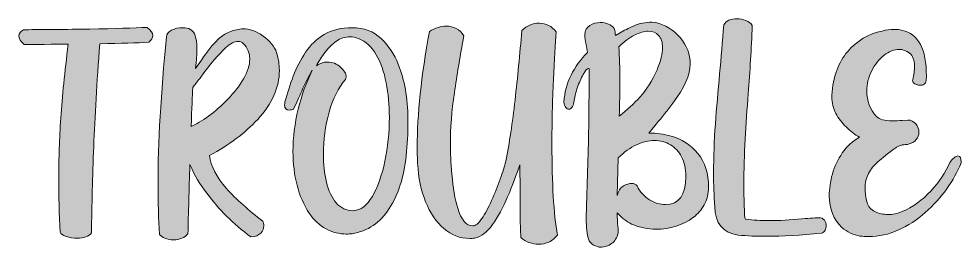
# Model space of a CAD drawing. Header units: inches. Extents: x 210 to 869, y -1009 to -70.
# Drawn here: x 211 to 869, y -1009 to -850 of the extents above; entities that cross this region are included whole.
import ezdxf

# ---------------------------------------------------------------- set-up
doc = ezdxf.new("R2010")
doc.units = ezdxf.units.IN
doc.header["$MEASUREMENT"] = 0
doc.layers.add('Layer 1', color=7, linetype='Continuous')

# ---------------------------------------------------------------- blocks, each defined once
blk = doc.blocks.new('block 3')
at = {"layer": 'Layer 1', "true_color": 0x16c3d9}
h = blk.add_hatch(color=132, dxfattribs=at)
h.dxf.hatch_style = 2
edge = h.paths.add_edge_path()
edge.add_spline(control_points=[(574.06, -1007.17), (569.39, -1007.17), (565.24, -1005.63), (561.61, -1002.55), (561.24, -998.86), (561.06, -987.92), (561.06, -969.72), (561.06, -969.72), (560.87, -951.64), (560.87, -951.64), (558.41, -959.02), (555.59, -966.49), (552.39, -974.05), (549.19, -981.62), (545.67, -988.09), (541.83, -993.47), (537.99, -998.85), (533.85, -1001.97), (529.43, -1002.83), (528.26, -1003.01), (527.09, -1003.11), (525.92, -1003.11), (519.16, -1003.11), (513.13, -1000.82), (507.84, -996.24), (502.55, -991.66), (498.33, -985.43), (495.16, -977.56), (491.99, -969.69), (490.13, -960.71), (489.58, -950.63), (489.4, -947), (489.3, -943.28), (489.3, -939.47), (489.3, -916.78), (492.13, -889.85), (497.79, -858.68), (501.97, -856.15), (505.87, -854.89), (509.5, -854.89), (514.79, -854.89), (518.91, -857.17), (521.86, -861.72), (521.86, -861.72), (521.12, -865.59), (521.12, -865.59), (519.03, -876.91), (517.07, -888.85), (515.22, -901.42), (513.38, -914), (512.46, -926.16), (512.46, -937.9), (512.46, -943.07), (512.79, -949.86), (513.47, -958.28), (514.27, -967.81), (515.62, -975.71), (517.53, -981.99), (520.05, -990.23), (523.58, -994.34), (528.13, -994.34), (529.98, -994.34), (532.05, -992.65), (534.36, -989.27), (536.66, -985.89), (538.94, -981.71), (541.18, -976.73), (543.43, -971.75), (545.43, -966.77), (547.18, -961.79), (548.93, -956.81), (550.24, -952.6), (551.1, -949.15), (553.62, -936.55), (555.77, -922.34), (557.55, -906.54), (559.34, -890.74), (560.91, -874.54), (562.26, -857.94), (565.76, -854.56), (569.82, -852.87), (574.43, -852.87), (579.17, -852.87), (583.13, -854.86), (586.33, -858.86), (585.65, -867.04), (584.98, -878.29), (584.3, -892.62), (583.62, -906.94), (583.29, -921.98), (583.29, -937.72), (583.29, -964.83), (584.55, -985.83), (587.07, -1000.71), (585.41, -1002.92), (583.44, -1004.55), (581.17, -1005.6), (578.89, -1006.64), (576.52, -1007.17), (574.06, -1007.17)], knot_values=[0, 0, 0, 0, 1, 1, 1, 2, 2, 2, 3, 3, 3, 4, 4, 4, 5, 5, 5, 6, 6, 6, 7, 7, 7, 8, 8, 8, 9, 9, 9, 10, 10, 10, 11, 11, 11, 12, 12, 12, 13, 13, 13, 14, 14, 14, 15, 15, 15, 16, 16, 16, 17, 17, 17, 18, 18, 18, 19, 19, 19, 20, 20, 20, 21, 21, 21, 22, 22, 22, 23, 23, 23, 24, 24, 24, 25, 25, 25, 26, 26, 26, 27, 27, 27, 28, 28, 28, 29, 29, 29, 30, 30, 30, 31, 31, 31, 32, 32, 32, 33, 33, 33, 33], degree=3, periodic=1)
h = blk.add_hatch(color=132, dxfattribs=at)
h.dxf.hatch_style = 2
edge = h.paths.add_edge_path()
edge.add_spline(control_points=[(617.78, -1009.19), (615.81, -1009.19), (614, -1008.7), (612.34, -1007.72), (610.68, -1006.73), (609.48, -1005.26), (608.74, -1003.29), (607.76, -1000.34), (607.27, -995.61), (607.27, -989.09), (607.27, -989.09), (607.36, -980.69), (607.36, -980.69), (607.36, -980.69), (608.74, -935.04), (608.74, -935.04), (609.05, -924.22), (609.2, -907.41), (609.2, -884.59), (609.2, -884.59), (608.93, -884.5), (608.93, -884.5), (607.88, -884.5), (606.6, -885.87), (605.1, -888.6), (603.59, -891.34), (602.22, -894.51), (600.99, -898.1), (599.76, -901.7), (598.96, -905.01), (598.6, -908.02), (598.35, -909.68), (597.9, -910.91), (597.26, -911.71), (596.61, -912.51), (595.92, -912.91), (595.18, -912.91), (594.38, -912.91), (593.63, -912.48), (592.92, -911.62), (592.22, -910.76), (591.8, -909.53), (591.68, -907.93), (592.05, -901.23), (593.69, -894.97), (596.61, -889.16), (599.53, -883.35), (603.33, -878.11), (608, -873.43), (607.76, -871.53), (607.45, -869.59), (607.08, -867.62), (606.47, -865.04), (606.16, -862.92), (606.16, -861.26), (606.16, -861.26), (606.16, -860.98), (606.16, -860.98), (606.4, -858.03), (607.62, -855.86), (609.8, -854.48), (611.98, -853.1), (614.4, -852.4), (617.04, -852.4), (619.01, -852.4), (620.88, -852.77), (622.67, -853.51), (624.45, -854.25), (625.83, -855.29), (626.82, -856.65), (627, -856.95), (627.14, -857.4), (627.23, -857.98), (627.33, -858.57), (627.39, -859.18), (627.42, -859.83), (627.45, -860.47), (627.49, -861.04), (627.56, -861.53), (627.56, -861.53), (630.51, -859.87), (630.51, -859.87), (633.52, -858.03), (636.87, -856.29), (640.56, -854.66), (644.25, -853.03), (648.4, -852.22), (653.01, -852.22), (653.01, -852.22), (655.6, -852.31), (655.6, -852.31), (662.42, -853.97), (668.15, -857.52), (672.79, -862.96), (677.44, -868.41), (679.76, -874.57), (679.76, -881.46), (679.76, -888.77), (675.7, -897.87), (667.58, -908.76), (663.89, -913.74), (660.02, -918.59), (655.96, -923.33), (655.96, -923.33), (650.8, -929.51), (650.8, -929.51), (656.09, -929.57), (661.31, -930.28), (666.48, -931.63), (673.73, -933.72), (679.94, -937.78), (685.11, -943.8), (690.09, -950.07), (692.58, -957.88), (692.58, -967.23), (692.52, -971.96), (691.5, -976.08), (689.53, -979.59), (687.57, -983.09), (685.08, -986.01), (682.06, -988.35), (674.5, -993.95), (665.8, -996.74), (655.96, -996.74), (650.18, -996.74), (644.49, -995.51), (638.9, -993.05), (635.09, -991.21), (631.71, -988.6), (628.76, -985.21), (628.88, -988.9), (629.06, -992.04), (629.31, -994.62), (629.49, -996.34), (629.59, -997.67), (629.59, -998.59), (629.59, -998.59), (629.49, -999.42), (629.49, -999.42), (628.69, -1002.68), (627.16, -1005.12), (624.88, -1006.75), (622.61, -1008.38), (620.24, -1009.19), (617.78, -1009.19)], knot_values=[0, 0, 0, 0, 1, 1, 1, 2, 2, 2, 3, 3, 3, 4, 4, 4, 5, 5, 5, 6, 6, 6, 7, 7, 7, 8, 8, 8, 9, 9, 9, 10, 10, 10, 11, 11, 11, 12, 12, 12, 13, 13, 13, 14, 14, 14, 15, 15, 15, 16, 16, 16, 17, 17, 17, 18, 18, 18, 19, 19, 19, 20, 20, 20, 21, 21, 21, 22, 22, 22, 23, 23, 23, 24, 24, 24, 25, 25, 25, 26, 26, 26, 27, 27, 27, 28, 28, 28, 29, 29, 29, 30, 30, 30, 31, 31, 31, 32, 32, 32, 33, 33, 33, 34, 34, 34, 35, 35, 35, 36, 36, 36, 37, 37, 37, 38, 38, 38, 39, 39, 39, 40, 40, 40, 41, 41, 41, 42, 42, 42, 43, 43, 43, 44, 44, 44, 45, 45, 45, 46, 46, 46, 47, 47, 47, 48, 48, 48, 48], degree=3, periodic=1)
edge = h.paths.add_edge_path()
edge.add_spline(control_points=[(662.51, -979.5), (671.98, -979.5), (676.71, -972.95), (676.71, -959.85), (676.71, -954.5), (675.75, -949.95), (673.81, -946.2), (671.87, -942.45), (669.24, -939.61), (665.92, -937.67), (662.6, -935.73), (658.91, -934.76), (654.86, -934.76), (650.86, -934.76), (646.68, -935.77), (642.31, -937.76), (637.95, -939.76), (633.7, -942.82), (629.59, -946.94), (629.59, -946.94), (628.76, -973.04), (628.76, -973.04), (628.88, -972.92), (629, -972.69), (629.12, -972.35), (629.25, -972.01), (629.36, -971.69), (629.45, -971.38), (629.54, -971.07), (629.62, -970.83), (629.68, -970.64), (630.42, -968.67), (631.72, -967.2), (633.6, -966.22), (635.47, -965.23), (637.27, -964.74), (638.99, -964.74), (640.78, -964.74), (642, -965.33), (642.68, -966.49), (644.77, -970.67), (647.68, -973.89), (651.4, -976.13), (655.12, -978.38), (658.82, -979.5), (662.51, -979.5)], knot_values=[0, 0, 0, 0, 1, 1, 1, 2, 2, 2, 3, 3, 3, 4, 4, 4, 5, 5, 5, 6, 6, 6, 7, 7, 7, 8, 8, 8, 9, 9, 9, 10, 10, 10, 11, 11, 11, 12, 12, 12, 13, 13, 13, 14, 14, 14, 15, 15, 15, 15], degree=3, periodic=1)
edge = h.paths.add_edge_path()
edge.add_spline(control_points=[(630.23, -917.7), (635.58, -913.52), (640.45, -909.03), (644.85, -904.24), (649.25, -899.44), (653.17, -893.17), (656.61, -885.42), (659.19, -879.21), (660.48, -874.05), (660.48, -869.93), (660.48, -866.18), (659.56, -863.33), (657.72, -861.4), (655.87, -859.46), (653.47, -858.49), (650.52, -858.49), (647.69, -858.49), (644.49, -859.38), (640.93, -861.17), (637.36, -862.95), (633.7, -865.66), (629.95, -869.28), (630.44, -876.54), (630.69, -884.28), (630.69, -892.52), (630.69, -900.82), (630.54, -909.22), (630.23, -917.7)], knot_values=[0, 0, 0, 0, 1, 1, 1, 2, 2, 2, 3, 3, 3, 4, 4, 4, 5, 5, 5, 6, 6, 6, 7, 7, 7, 8, 8, 8, 9, 9, 9, 9], degree=3, periodic=1)
h = blk.add_hatch(color=132, dxfattribs=at)
h.dxf.hatch_style = 2
edge = h.paths.add_edge_path()
edge.add_spline(control_points=[(732.7, -1001.63), (726.06, -1001.63), (719.54, -1001.35), (713.14, -1000.8), (702.51, -999.2), (697.1, -992.59), (696.91, -980.97), (696.36, -973.16), (696.08, -965.26), (696.08, -957.27), (696.08, -946.08), (696.5, -934.75), (697.33, -923.28), (698.16, -911.82), (699.16, -900.12), (700.32, -888.19), (701.37, -877), (702.32, -865.59), (703.18, -853.97), (703.92, -852.56), (705.13, -851.51), (706.83, -850.84), (708.52, -850.16), (710.34, -849.82), (712.31, -849.82), (714.47, -849.82), (716.52, -850.21), (718.49, -850.97), (720.46, -851.74), (722, -852.9), (723.1, -854.43), (722.43, -870.6), (721.47, -886.47), (720.25, -902.02), (719.45, -912.66), (718.74, -923.27), (718.12, -933.84), (717.51, -944.42), (717.2, -955.12), (717.2, -965.94), (717.2, -972.39), (717.35, -978.91), (717.66, -985.49), (717.72, -986.23), (717.75, -986.84), (717.75, -987.34), (717.75, -987.83), (717.79, -988.24), (717.85, -988.58), (717.91, -988.92), (718.06, -989.3), (718.31, -989.73), (723.84, -990.35), (729.19, -990.66), (734.36, -990.66), (742.1, -990.66), (749.88, -990.26), (757.69, -989.46), (763.78, -988.96), (767.74, -988.69), (769.59, -988.63), (771.25, -988.63), (772.51, -989.21), (773.37, -990.38), (774.23, -991.55), (774.66, -992.81), (774.66, -994.16), (774.66, -995.33), (774.38, -996.41), (773.83, -997.39), (773.28, -998.37), (772.48, -999.08), (771.43, -999.51), (756.98, -1000.92), (744.07, -1001.63), (732.7, -1001.63)], knot_values=[0, 0, 0, 0, 1, 1, 1, 2, 2, 2, 3, 3, 3, 4, 4, 4, 5, 5, 5, 6, 6, 6, 7, 7, 7, 8, 8, 8, 9, 9, 9, 10, 10, 10, 11, 11, 11, 12, 12, 12, 13, 13, 13, 14, 14, 14, 15, 15, 15, 16, 16, 16, 17, 17, 17, 18, 18, 18, 19, 19, 19, 20, 20, 20, 21, 21, 21, 22, 22, 22, 23, 23, 23, 24, 24, 24, 25, 25, 25, 25], degree=3, periodic=1)
h = blk.add_hatch(color=132, dxfattribs=at)
h.dxf.hatch_style = 2
edge = h.paths.add_edge_path()
edge.add_spline(control_points=[(252.1, -1002.92), (249.39, -1002.92), (246.84, -1002.54), (244.44, -1001.77), (242.04, -1001), (240.63, -1000), (240.2, -998.77), (239.52, -986.35), (239.18, -973.47), (239.18, -960.13), (239.18, -947.52), (239.66, -933.78), (240.61, -918.9), (241.57, -904.02), (243.3, -886.87), (245.82, -867.44), (228.18, -867.68), (217.91, -867.81), (215.02, -867.81), (212.56, -865.59), (211.33, -863.56), (211.33, -861.72), (211.33, -860.12), (212.44, -858.68), (214.65, -857.38), (214.65, -857.38), (218.15, -857.38), (218.15, -857.38), (229.34, -857.38), (243.59, -857.23), (260.9, -856.92), (278.21, -856.62), (291.54, -856.25), (300.89, -855.82), (303.47, -857.91), (304.76, -859.78), (304.76, -861.44), (304.76, -862.92), (303.84, -864.49), (301.99, -866.15), (294.06, -866.58), (282.65, -866.95), (267.77, -867.25), (265.75, -894.37), (264.35, -918.3), (263.58, -939.05), (262.81, -959.8), (262.27, -979.87), (261.96, -999.23), (261.16, -1000.52), (259.86, -1001.46), (258.04, -1002.05), (256.23, -1002.63), (254.25, -1002.92), (252.1, -1002.92)], knot_values=[0, 0, 0, 0, 1, 1, 1, 2, 2, 2, 3, 3, 3, 4, 4, 4, 5, 5, 5, 6, 6, 6, 7, 7, 7, 8, 8, 8, 9, 9, 9, 10, 10, 10, 11, 11, 11, 12, 12, 12, 13, 13, 13, 14, 14, 14, 15, 15, 15, 16, 16, 16, 17, 17, 17, 18, 18, 18, 18], degree=3, periodic=1)
h = blk.add_hatch(color=132, dxfattribs=at)
h.dxf.hatch_style = 2
edge = h.paths.add_edge_path()
edge.add_spline(control_points=[(319.24, -1004.03), (317.08, -1004.03), (315.1, -1003.68), (313.29, -1002.97), (311.47, -1002.26), (310.23, -1001.42), (309.55, -1000.43), (308.81, -989.3), (308.45, -977.68), (308.45, -965.57), (308.45, -936.42), (310.41, -902.02), (314.35, -862.36), (314.35, -860.4), (315.55, -858.85), (317.95, -857.71), (320.34, -856.57), (322.93, -856), (325.69, -856), (327.72, -856), (329.5, -856.4), (331.04, -857.2), (334.05, -858.74), (335.56, -863.07), (335.56, -870.2), (335.56, -874.14), (335.25, -878.87), (334.64, -884.41), (334.64, -884.41), (338.79, -878.6), (338.79, -878.6), (342.72, -872.63), (346.58, -867.81), (350.36, -864.12), (354.14, -860.43), (359.17, -858.03), (365.44, -856.92), (366.18, -856.8), (366.95, -856.74), (367.75, -856.74), (372.3, -856.74), (376.97, -858.43), (381.77, -861.81), (386.56, -865.19), (389.7, -869.04), (391.18, -873.34), (392.47, -877.58), (393.11, -881.73), (393.11, -885.79), (393.11, -897.72), (388.07, -909.12), (377.99, -920.01), (369.13, -929.54), (357.94, -937.93), (344.41, -945.19), (345.27, -952.69), (349.19, -960.34), (356.17, -968.15), (363.15, -975.96), (371.62, -983.59), (381.58, -991.02), (382.01, -992.13), (382.23, -993.21), (382.23, -994.25), (382.23, -996.16), (381.52, -997.88), (380.11, -999.42), (378.69, -1000.95), (376.39, -1001.85), (373.19, -1002.09), (360.89, -992.87), (350.65, -982.69), (342.48, -971.56), (337.87, -965.79), (333.93, -959.11), (330.67, -951.55), (330.12, -969.32), (329.66, -985.43), (329.29, -999.88), (326.89, -1002.65), (323.54, -1004.03), (319.24, -1004.03)], knot_values=[0, 0, 0, 0, 1, 1, 1, 2, 2, 2, 3, 3, 3, 4, 4, 4, 5, 5, 5, 6, 6, 6, 7, 7, 7, 8, 8, 8, 9, 9, 9, 10, 10, 10, 11, 11, 11, 12, 12, 12, 13, 13, 13, 14, 14, 14, 15, 15, 15, 16, 16, 16, 17, 17, 17, 18, 18, 18, 19, 19, 19, 20, 20, 20, 21, 21, 21, 22, 22, 22, 23, 23, 23, 24, 24, 24, 25, 25, 25, 26, 26, 26, 27, 27, 27, 27], degree=3, periodic=1)
edge = h.paths.add_edge_path()
edge.add_spline(control_points=[(331.6, -924.9), (335.1, -923.48), (339.14, -921.1), (343.72, -917.75), (348.3, -914.4), (352.78, -910.46), (357.14, -905.94), (361.51, -901.42), (365.15, -896.71), (368.07, -891.79), (370.99, -886.87), (372.45, -882.19), (372.45, -877.77), (372.45, -873.77), (370.91, -870.17), (367.84, -866.98), (366.8, -866.05), (365.66, -865.59), (364.43, -865.59), (361.91, -865.59), (359.05, -867.04), (355.85, -869.93), (350.99, -874.29), (344.97, -881.36), (337.77, -891.14), (335.68, -893.97), (333.99, -896.18), (332.7, -897.78), (332.39, -903.38), (332.02, -912.41), (331.6, -924.9)], knot_values=[0, 0, 0, 0, 1, 1, 1, 2, 2, 2, 3, 3, 3, 4, 4, 4, 5, 5, 5, 6, 6, 6, 7, 7, 7, 8, 8, 8, 9, 9, 9, 10, 10, 10, 10], degree=3, periodic=1)
h = blk.add_hatch(color=132, dxfattribs=at)
h.dxf.hatch_style = 2
edge = h.paths.add_edge_path()
edge.add_spline(control_points=[(439.78, -1000.06), (434.98, -1000.06), (430.28, -998.83), (425.67, -996.37), (421.06, -993.91), (417.15, -990.29), (413.95, -985.49), (406.39, -973.75), (402.61, -959.39), (402.61, -942.42), (402.61, -932.58), (403.82, -922.76), (406.25, -912.95), (408.68, -903.15), (411.93, -894.06), (415.98, -885.7), (413.34, -890), (410.91, -894.86), (408.7, -900.27), (407.04, -904.21), (405.1, -908.42), (402.89, -912.91), (401.96, -913.28), (401.04, -913.46), (400.12, -913.46), (397.91, -913.46), (396.8, -912.26), (396.8, -909.86), (396.8, -909.25), (396.86, -908.57), (396.98, -907.84), (398.64, -901.87), (400.59, -895.88), (402.84, -889.85), (405.08, -883.82), (407.93, -878.26), (411.37, -873.16), (414.81, -868.05), (419.17, -863.92), (424.42, -860.75), (429.68, -857.58), (436.18, -856), (443.93, -856), (443.93, -856), (446.97, -856.09), (446.97, -856.09), (454.72, -856.83), (461.07, -859.97), (466.02, -865.5), (470.97, -871.03), (474.64, -877.18), (477.04, -883.95), (480.91, -894.52), (482.85, -907.41), (482.85, -922.59), (482.85, -929.72), (482.42, -937.38), (481.56, -945.55), (480.08, -960.13), (476.16, -972.36), (469.8, -982.26), (463.44, -992.16), (454.78, -998), (443.84, -999.79), (442.48, -999.97), (441.13, -1000.06), (439.78, -1000.06)], knot_values=[0, 0, 0, 0, 1, 1, 1, 2, 2, 2, 3, 3, 3, 4, 4, 4, 5, 5, 5, 6, 6, 6, 7, 7, 7, 8, 8, 8, 9, 9, 9, 10, 10, 10, 11, 11, 11, 12, 12, 12, 13, 13, 13, 14, 14, 14, 15, 15, 15, 16, 16, 16, 17, 17, 17, 18, 18, 18, 19, 19, 19, 20, 20, 20, 21, 21, 21, 22, 22, 22, 22], degree=3, periodic=1)
edge = h.paths.add_edge_path()
edge.add_spline(control_points=[(444.94, -983.74), (449.92, -983.43), (454.27, -980.1), (457.99, -973.73), (461.71, -967.37), (464.62, -959.2), (466.71, -949.25), (468.8, -939.28), (469.85, -929.02), (469.85, -918.44), (469.85, -910.08), (469.11, -902.08), (467.63, -894.46), (466.16, -886.84), (463.84, -880.3), (460.67, -874.86), (457.5, -869.42), (453.4, -865.66), (448.36, -863.56), (446.27, -862.77), (444.27, -862.36), (442.36, -862.36), (438.98, -862.36), (435.83, -863.38), (432.91, -865.41), (429.99, -867.44), (427.36, -869.99), (425.02, -873.06), (422.68, -876.14), (420.65, -879.33), (418.93, -882.66), (421.52, -880.87), (424.07, -879.98), (426.59, -879.98), (430.1, -879.98), (433.15, -881.16), (435.77, -883.53), (438.38, -885.9), (439.69, -888.16), (439.69, -890.31), (439.69, -890.99), (439.53, -891.6), (439.23, -892.15), (434.3, -897.75), (430.51, -905.38), (427.84, -915.03), (425.16, -924.68), (423.82, -934.43), (423.82, -944.26), (423.82, -951.27), (424.55, -957.78), (425.99, -963.77), (427.43, -969.77), (429.69, -974.59), (432.77, -978.25), (435.84, -981.91), (439.81, -983.74), (444.67, -983.74), (444.67, -983.74), (444.94, -983.74), (444.94, -983.74)], knot_values=[0, 0, 0, 0, 1, 1, 1, 2, 2, 2, 3, 3, 3, 4, 4, 4, 5, 5, 5, 6, 6, 6, 7, 7, 7, 8, 8, 8, 9, 9, 9, 10, 10, 10, 11, 11, 11, 12, 12, 12, 13, 13, 13, 14, 14, 14, 15, 15, 15, 16, 16, 16, 17, 17, 17, 18, 18, 18, 19, 19, 19, 20, 20, 20, 20], degree=3, periodic=1)
h = blk.add_hatch(color=132, dxfattribs=at)
h.dxf.hatch_style = 2
edge = h.paths.add_edge_path()
edge.add_spline(control_points=[(804.17, -1001.81), (802.2, -1001.81), (800.21, -1001.69), (798.18, -1001.45), (793.51, -1000.77), (789.32, -998.74), (785.63, -995.36), (779.73, -990.01), (776.78, -982.63), (776.78, -973.22), (776.78, -968.43), (777.52, -963.4), (778.99, -958.14), (780.47, -952.89), (782.78, -947.98), (785.91, -943.43), (789.05, -938.89), (793.04, -935.23), (797.9, -932.46), (794.58, -930.49), (791.46, -928.11), (788.54, -925.31), (785.62, -922.51), (783.24, -919.35), (781.39, -915.81), (779.55, -912.28), (778.62, -908.45), (778.62, -904.33), (778.62, -904.33), (778.62, -903.13), (778.62, -903.13), (779.42, -890.28), (783.1, -880.1), (789.65, -872.6), (796.19, -865.1), (804.2, -860.34), (813.67, -858.31), (816.38, -857.57), (819.27, -857.2), (822.34, -857.2), (824.13, -857.2), (825.94, -857.42), (827.78, -857.85), (838.97, -860.37), (844.57, -870.97), (844.57, -889.66), (844.57, -889.66), (844.48, -892.89), (844.48, -892.89), (844.29, -894.06), (843.77, -894.91), (842.91, -895.43), (842.05, -895.95), (841.09, -896.21), (840.05, -896.21), (838.82, -896.21), (837.67, -895.91), (836.59, -895.29), (835.52, -894.68), (834.98, -893.88), (834.98, -892.89), (834.98, -892.89), (835.07, -892.34), (835.07, -892.34), (835.87, -888.65), (836.27, -885.48), (836.27, -882.84), (836.27, -878.66), (835.13, -875.66), (832.86, -873.85), (830.58, -872.03), (828.15, -871.13), (825.57, -871.13), (822, -871.13), (818.48, -872.51), (815.01, -875.28), (811.54, -878.04), (808.66, -881.66), (806.39, -886.11), (804.11, -890.57), (802.97, -895.29), (802.97, -900.27), (802.97, -906.97), (805.25, -912.91), (809.8, -918.07), (811.83, -920.04), (815.45, -921.02), (820.68, -921.02), (823.02, -921.02), (825.35, -920.93), (827.69, -920.75), (827.69, -920.75), (831.66, -920.47), (831.66, -920.47), (833.75, -920.47), (835.56, -921.38), (837.1, -923.19), (838.64, -925), (839.4, -927.02), (839.4, -929.23), (839.4, -930.95), (838.77, -932.58), (837.51, -934.12), (836.25, -935.66), (834.18, -936.79), (831.29, -937.53), (831.29, -937.53), (830.83, -937.53), (830.83, -937.53), (828, -937.53), (825.35, -938.35), (822.9, -939.98), (820.43, -941.61), (818.04, -943.47), (815.7, -945.55), (814.04, -946.97), (812.35, -948.32), (810.63, -949.61), (807.98, -951.95), (805.85, -954.64), (804.22, -957.68), (802.59, -960.73), (801.78, -964.31), (801.78, -968.43), (801.78, -971.32), (802.24, -974.49), (803.16, -977.93), (804.02, -980.76), (805.82, -982.88), (808.55, -984.29), (811.29, -985.71), (814.35, -986.41), (817.73, -986.41), (821.05, -986.41), (824.37, -985.74), (827.69, -984.38), (835.13, -981.13), (841.8, -976.33), (847.71, -970), (853.61, -963.66), (858, -957.02), (860.89, -950.07), (861.82, -948.72), (862.8, -947.63), (863.84, -946.8), (864.89, -945.97), (865.81, -945.55), (866.61, -945.55), (868.09, -945.55), (868.83, -946.94), (868.83, -949.71), (868.83, -949.71), (868.83, -950.44), (868.83, -950.44), (866.36, -956.47), (863, -962.5), (858.73, -968.52), (854.45, -974.55), (849.46, -980.06), (843.74, -985.08), (838.02, -990.09), (831.8, -994.13), (825.06, -997.2), (818.33, -1000.28), (811.37, -1001.81), (804.17, -1001.81)], knot_values=[0, 0, 0, 0, 1, 1, 1, 2, 2, 2, 3, 3, 3, 4, 4, 4, 5, 5, 5, 6, 6, 6, 7, 7, 7, 8, 8, 8, 9, 9, 9, 10, 10, 10, 11, 11, 11, 12, 12, 12, 13, 13, 13, 14, 14, 14, 15, 15, 15, 16, 16, 16, 17, 17, 17, 18, 18, 18, 19, 19, 19, 20, 20, 20, 21, 21, 21, 22, 22, 22, 23, 23, 23, 24, 24, 24, 25, 25, 25, 26, 26, 26, 27, 27, 27, 28, 28, 28, 29, 29, 29, 30, 30, 30, 31, 31, 31, 32, 32, 32, 33, 33, 33, 34, 34, 34, 35, 35, 35, 36, 36, 36, 37, 37, 37, 38, 38, 38, 39, 39, 39, 40, 40, 40, 41, 41, 41, 42, 42, 42, 43, 43, 43, 44, 44, 44, 45, 45, 45, 46, 46, 46, 47, 47, 47, 48, 48, 48, 49, 49, 49, 50, 50, 50, 51, 51, 51, 52, 52, 52, 53, 53, 53, 54, 54, 54, 55, 55, 55, 55], degree=3, periodic=1)
at = {"layer": 'Layer 1', "lineweight": 0}
for points, knots in [([(574.06, -1007.17), (569.39, -1007.17), (565.24, -1005.63), (561.61, -1002.55), (561.24, -998.86), (561.06, -987.92), (561.06, -969.72), (561.06, -969.72), (560.87, -951.64), (560.87, -951.64), (558.41, -959.02), (555.59, -966.49), (552.39, -974.05), (549.19, -981.62), (545.67, -988.09), (541.83, -993.47), (537.99, -998.85), (533.85, -1001.97), (529.43, -1002.83), (528.26, -1003.01), (527.09, -1003.11), (525.92, -1003.11), (519.16, -1003.11), (513.13, -1000.82), (507.84, -996.24), (502.55, -991.66), (498.33, -985.43), (495.16, -977.56), (491.99, -969.69), (490.13, -960.71), (489.58, -950.63), (489.4, -947), (489.3, -943.28), (489.3, -939.47), (489.3, -916.78), (492.13, -889.85), (497.79, -858.68), (501.97, -856.15), (505.87, -854.89), (509.5, -854.89), (514.79, -854.89), (518.91, -857.17), (521.86, -861.72), (521.86, -861.72), (521.12, -865.59), (521.12, -865.59), (519.03, -876.91), (517.07, -888.85), (515.22, -901.42), (513.38, -914), (512.46, -926.16), (512.46, -937.9), (512.46, -943.07), (512.79, -949.86), (513.47, -958.28), (514.27, -967.81), (515.62, -975.71), (517.53, -981.99), (520.05, -990.23), (523.58, -994.34), (528.13, -994.34), (529.98, -994.34), (532.05, -992.65), (534.36, -989.27), (536.66, -985.89), (538.94, -981.71), (541.18, -976.73), (543.43, -971.75), (545.43, -966.77), (547.18, -961.79), (548.93, -956.81), (550.24, -952.6), (551.1, -949.15), (553.62, -936.55), (555.77, -922.34), (557.55, -906.54), (559.34, -890.74), (560.91, -874.54), (562.26, -857.94), (565.76, -854.56), (569.82, -852.87), (574.43, -852.87), (579.17, -852.87), (583.13, -854.86), (586.33, -858.86), (585.65, -867.04), (584.98, -878.29), (584.3, -892.62), (583.62, -906.94), (583.29, -921.98), (583.29, -937.72), (583.29, -964.83), (584.55, -985.83), (587.07, -1000.71), (585.41, -1002.92), (583.44, -1004.55), (581.17, -1005.6), (578.89, -1006.64), (576.52, -1007.17), (574.06, -1007.17)], [0, 0, 0, 0, 1, 1, 1, 2, 2, 2, 3, 3, 3, 4, 4, 4, 5, 5, 5, 6, 6, 6, 7, 7, 7, 8, 8, 8, 9, 9, 9, 10, 10, 10, 11, 11, 11, 12, 12, 12, 13, 13, 13, 14, 14, 14, 15, 15, 15, 16, 16, 16, 17, 17, 17, 18, 18, 18, 19, 19, 19, 20, 20, 20, 21, 21, 21, 22, 22, 22, 23, 23, 23, 24, 24, 24, 25, 25, 25, 26, 26, 26, 27, 27, 27, 28, 28, 28, 29, 29, 29, 30, 30, 30, 31, 31, 31, 32, 32, 32, 33, 33, 33, 33]), ([(617.78, -1009.19), (615.81, -1009.19), (614, -1008.7), (612.34, -1007.72), (610.68, -1006.73), (609.48, -1005.26), (608.74, -1003.29), (607.76, -1000.34), (607.27, -995.61), (607.27, -989.09), (607.27, -989.09), (607.36, -980.69), (607.36, -980.69), (607.36, -980.69), (608.74, -935.04), (608.74, -935.04), (609.05, -924.22), (609.2, -907.41), (609.2, -884.59), (609.2, -884.59), (608.93, -884.5), (608.93, -884.5), (607.88, -884.5), (606.6, -885.87), (605.1, -888.6), (603.59, -891.34), (602.22, -894.51), (600.99, -898.1), (599.76, -901.7), (598.96, -905.01), (598.6, -908.02), (598.35, -909.68), (597.9, -910.91), (597.26, -911.71), (596.61, -912.51), (595.92, -912.91), (595.18, -912.91), (594.38, -912.91), (593.63, -912.48), (592.92, -911.62), (592.22, -910.76), (591.8, -909.53), (591.68, -907.93), (592.05, -901.23), (593.69, -894.97), (596.61, -889.16), (599.53, -883.35), (603.33, -878.11), (608, -873.43), (607.76, -871.53), (607.45, -869.59), (607.08, -867.62), (606.47, -865.04), (606.16, -862.92), (606.16, -861.26), (606.16, -861.26), (606.16, -860.98), (606.16, -860.98), (606.4, -858.03), (607.62, -855.86), (609.8, -854.48), (611.98, -853.1), (614.4, -852.4), (617.04, -852.4), (619.01, -852.4), (620.88, -852.77), (622.67, -853.51), (624.45, -854.25), (625.83, -855.29), (626.82, -856.65), (627, -856.95), (627.14, -857.4), (627.23, -857.98), (627.33, -858.57), (627.39, -859.18), (627.42, -859.83), (627.45, -860.47), (627.49, -861.04), (627.56, -861.53), (627.56, -861.53), (630.51, -859.87), (630.51, -859.87), (633.52, -858.03), (636.87, -856.29), (640.56, -854.66), (644.25, -853.03), (648.4, -852.22), (653.01, -852.22), (653.01, -852.22), (655.6, -852.31), (655.6, -852.31), (662.42, -853.97), (668.15, -857.52), (672.79, -862.96), (677.44, -868.41), (679.76, -874.57), (679.76, -881.46), (679.76, -888.77), (675.7, -897.87), (667.58, -908.76), (663.89, -913.74), (660.02, -918.59), (655.96, -923.33), (655.96, -923.33), (650.8, -929.51), (650.8, -929.51), (656.09, -929.57), (661.31, -930.28), (666.48, -931.63), (673.73, -933.72), (679.94, -937.78), (685.11, -943.8), (690.09, -950.07), (692.58, -957.88), (692.58, -967.23), (692.52, -971.96), (691.5, -976.08), (689.53, -979.59), (687.57, -983.09), (685.08, -986.01), (682.06, -988.35), (674.5, -993.95), (665.8, -996.74), (655.96, -996.74), (650.18, -996.74), (644.49, -995.51), (638.9, -993.05), (635.09, -991.21), (631.71, -988.6), (628.76, -985.21), (628.88, -988.9), (629.06, -992.04), (629.31, -994.62), (629.49, -996.34), (629.59, -997.67), (629.59, -998.59), (629.59, -998.59), (629.49, -999.42), (629.49, -999.42), (628.69, -1002.68), (627.16, -1005.12), (624.88, -1006.75), (622.61, -1008.38), (620.24, -1009.19), (617.78, -1009.19)], [0, 0, 0, 0, 1, 1, 1, 2, 2, 2, 3, 3, 3, 4, 4, 4, 5, 5, 5, 6, 6, 6, 7, 7, 7, 8, 8, 8, 9, 9, 9, 10, 10, 10, 11, 11, 11, 12, 12, 12, 13, 13, 13, 14, 14, 14, 15, 15, 15, 16, 16, 16, 17, 17, 17, 18, 18, 18, 19, 19, 19, 20, 20, 20, 21, 21, 21, 22, 22, 22, 23, 23, 23, 24, 24, 24, 25, 25, 25, 26, 26, 26, 27, 27, 27, 28, 28, 28, 29, 29, 29, 30, 30, 30, 31, 31, 31, 32, 32, 32, 33, 33, 33, 34, 34, 34, 35, 35, 35, 36, 36, 36, 37, 37, 37, 38, 38, 38, 39, 39, 39, 40, 40, 40, 41, 41, 41, 42, 42, 42, 43, 43, 43, 44, 44, 44, 45, 45, 45, 46, 46, 46, 47, 47, 47, 48, 48, 48, 48]), ([(732.7, -1001.63), (726.06, -1001.63), (719.54, -1001.35), (713.14, -1000.8), (702.51, -999.2), (697.1, -992.59), (696.91, -980.97), (696.36, -973.16), (696.08, -965.26), (696.08, -957.27), (696.08, -946.08), (696.5, -934.75), (697.33, -923.28), (698.16, -911.82), (699.16, -900.12), (700.32, -888.19), (701.37, -877), (702.32, -865.59), (703.18, -853.97), (703.92, -852.56), (705.13, -851.51), (706.83, -850.84), (708.52, -850.16), (710.34, -849.82), (712.31, -849.82), (714.47, -849.82), (716.52, -850.21), (718.49, -850.97), (720.46, -851.74), (722, -852.9), (723.1, -854.43), (722.43, -870.6), (721.47, -886.47), (720.25, -902.02), (719.45, -912.66), (718.74, -923.27), (718.12, -933.84), (717.51, -944.42), (717.2, -955.12), (717.2, -965.94), (717.2, -972.39), (717.35, -978.91), (717.66, -985.49), (717.72, -986.23), (717.75, -986.84), (717.75, -987.34), (717.75, -987.83), (717.79, -988.24), (717.85, -988.58), (717.91, -988.92), (718.06, -989.3), (718.31, -989.73), (723.84, -990.35), (729.19, -990.66), (734.36, -990.66), (742.1, -990.66), (749.88, -990.26), (757.69, -989.46), (763.78, -988.96), (767.74, -988.69), (769.59, -988.63), (771.25, -988.63), (772.51, -989.21), (773.37, -990.38), (774.23, -991.55), (774.66, -992.81), (774.66, -994.16), (774.66, -995.33), (774.38, -996.41), (773.83, -997.39), (773.28, -998.37), (772.48, -999.08), (771.43, -999.51), (756.98, -1000.92), (744.07, -1001.63), (732.7, -1001.63)], [0, 0, 0, 0, 1, 1, 1, 2, 2, 2, 3, 3, 3, 4, 4, 4, 5, 5, 5, 6, 6, 6, 7, 7, 7, 8, 8, 8, 9, 9, 9, 10, 10, 10, 11, 11, 11, 12, 12, 12, 13, 13, 13, 14, 14, 14, 15, 15, 15, 16, 16, 16, 17, 17, 17, 18, 18, 18, 19, 19, 19, 20, 20, 20, 21, 21, 21, 22, 22, 22, 23, 23, 23, 24, 24, 24, 25, 25, 25, 25]), ([(252.1, -1002.92), (249.39, -1002.92), (246.84, -1002.54), (244.44, -1001.77), (242.04, -1001), (240.63, -1000), (240.2, -998.77), (239.52, -986.35), (239.18, -973.47), (239.18, -960.13), (239.18, -947.52), (239.66, -933.78), (240.61, -918.9), (241.57, -904.02), (243.3, -886.87), (245.82, -867.44), (228.18, -867.68), (217.91, -867.81), (215.02, -867.81), (212.56, -865.59), (211.33, -863.56), (211.33, -861.72), (211.33, -860.12), (212.44, -858.68), (214.65, -857.38), (214.65, -857.38), (218.15, -857.38), (218.15, -857.38), (229.34, -857.38), (243.59, -857.23), (260.9, -856.92), (278.21, -856.62), (291.54, -856.25), (300.89, -855.82), (303.47, -857.91), (304.76, -859.78), (304.76, -861.44), (304.76, -862.92), (303.84, -864.49), (301.99, -866.15), (294.06, -866.58), (282.65, -866.95), (267.77, -867.25), (265.75, -894.37), (264.35, -918.3), (263.58, -939.05), (262.81, -959.8), (262.27, -979.87), (261.96, -999.23), (261.16, -1000.52), (259.86, -1001.46), (258.04, -1002.05), (256.23, -1002.63), (254.25, -1002.92), (252.1, -1002.92)], [0, 0, 0, 0, 1, 1, 1, 2, 2, 2, 3, 3, 3, 4, 4, 4, 5, 5, 5, 6, 6, 6, 7, 7, 7, 8, 8, 8, 9, 9, 9, 10, 10, 10, 11, 11, 11, 12, 12, 12, 13, 13, 13, 14, 14, 14, 15, 15, 15, 16, 16, 16, 17, 17, 17, 18, 18, 18, 18]), ([(319.24, -1004.03), (317.08, -1004.03), (315.1, -1003.68), (313.29, -1002.97), (311.47, -1002.26), (310.23, -1001.42), (309.55, -1000.43), (308.81, -989.3), (308.45, -977.68), (308.45, -965.57), (308.45, -936.42), (310.41, -902.02), (314.35, -862.36), (314.35, -860.4), (315.55, -858.85), (317.95, -857.71), (320.34, -856.57), (322.93, -856), (325.69, -856), (327.72, -856), (329.5, -856.4), (331.04, -857.2), (334.05, -858.74), (335.56, -863.07), (335.56, -870.2), (335.56, -874.14), (335.25, -878.87), (334.64, -884.41), (334.64, -884.41), (338.79, -878.6), (338.79, -878.6), (342.72, -872.63), (346.58, -867.81), (350.36, -864.12), (354.14, -860.43), (359.17, -858.03), (365.44, -856.92), (366.18, -856.8), (366.95, -856.74), (367.75, -856.74), (372.3, -856.74), (376.97, -858.43), (381.77, -861.81), (386.56, -865.19), (389.7, -869.04), (391.18, -873.34), (392.47, -877.58), (393.11, -881.73), (393.11, -885.79), (393.11, -897.72), (388.07, -909.12), (377.99, -920.01), (369.13, -929.54), (357.94, -937.93), (344.41, -945.19), (345.27, -952.69), (349.19, -960.34), (356.17, -968.15), (363.15, -975.96), (371.62, -983.59), (381.58, -991.02), (382.01, -992.13), (382.23, -993.21), (382.23, -994.25), (382.23, -996.16), (381.52, -997.88), (380.11, -999.42), (378.69, -1000.95), (376.39, -1001.85), (373.19, -1002.09), (360.89, -992.87), (350.65, -982.69), (342.48, -971.56), (337.87, -965.79), (333.93, -959.11), (330.67, -951.55), (330.12, -969.32), (329.66, -985.43), (329.29, -999.88), (326.89, -1002.65), (323.54, -1004.03), (319.24, -1004.03)], [0, 0, 0, 0, 1, 1, 1, 2, 2, 2, 3, 3, 3, 4, 4, 4, 5, 5, 5, 6, 6, 6, 7, 7, 7, 8, 8, 8, 9, 9, 9, 10, 10, 10, 11, 11, 11, 12, 12, 12, 13, 13, 13, 14, 14, 14, 15, 15, 15, 16, 16, 16, 17, 17, 17, 18, 18, 18, 19, 19, 19, 20, 20, 20, 21, 21, 21, 22, 22, 22, 23, 23, 23, 24, 24, 24, 25, 25, 25, 26, 26, 26, 27, 27, 27, 27]), ([(439.78, -1000.06), (434.98, -1000.06), (430.28, -998.83), (425.67, -996.37), (421.06, -993.91), (417.15, -990.29), (413.95, -985.49), (406.39, -973.75), (402.61, -959.39), (402.61, -942.42), (402.61, -932.58), (403.82, -922.76), (406.25, -912.95), (408.68, -903.15), (411.93, -894.06), (415.98, -885.7), (413.34, -890), (410.91, -894.86), (408.7, -900.27), (407.04, -904.21), (405.1, -908.42), (402.89, -912.91), (401.96, -913.28), (401.04, -913.46), (400.12, -913.46), (397.91, -913.46), (396.8, -912.26), (396.8, -909.86), (396.8, -909.25), (396.86, -908.57), (396.98, -907.84), (398.64, -901.87), (400.59, -895.88), (402.84, -889.85), (405.08, -883.82), (407.93, -878.26), (411.37, -873.16), (414.81, -868.05), (419.17, -863.92), (424.42, -860.75), (429.68, -857.58), (436.18, -856), (443.93, -856), (443.93, -856), (446.97, -856.09), (446.97, -856.09), (454.72, -856.83), (461.07, -859.97), (466.02, -865.5), (470.97, -871.03), (474.64, -877.18), (477.04, -883.95), (480.91, -894.52), (482.85, -907.41), (482.85, -922.59), (482.85, -929.72), (482.42, -937.38), (481.56, -945.55), (480.08, -960.13), (476.16, -972.36), (469.8, -982.26), (463.44, -992.16), (454.78, -998), (443.84, -999.79), (442.48, -999.97), (441.13, -1000.06), (439.78, -1000.06)], [0, 0, 0, 0, 1, 1, 1, 2, 2, 2, 3, 3, 3, 4, 4, 4, 5, 5, 5, 6, 6, 6, 7, 7, 7, 8, 8, 8, 9, 9, 9, 10, 10, 10, 11, 11, 11, 12, 12, 12, 13, 13, 13, 14, 14, 14, 15, 15, 15, 16, 16, 16, 17, 17, 17, 18, 18, 18, 19, 19, 19, 20, 20, 20, 21, 21, 21, 22, 22, 22, 22]), ([(630.23, -917.7), (635.58, -913.52), (640.45, -909.03), (644.85, -904.24), (649.25, -899.44), (653.17, -893.17), (656.61, -885.42), (659.19, -879.21), (660.48, -874.05), (660.48, -869.93), (660.48, -866.18), (659.56, -863.33), (657.72, -861.4), (655.87, -859.46), (653.47, -858.49), (650.52, -858.49), (647.69, -858.49), (644.49, -859.38), (640.93, -861.17), (637.36, -862.95), (633.7, -865.66), (629.95, -869.28), (630.44, -876.54), (630.69, -884.28), (630.69, -892.52), (630.69, -900.82), (630.54, -909.22), (630.23, -917.7)], [0, 0, 0, 0, 1, 1, 1, 2, 2, 2, 3, 3, 3, 4, 4, 4, 5, 5, 5, 6, 6, 6, 7, 7, 7, 8, 8, 8, 9, 9, 9, 9]), ([(804.17, -1001.81), (802.2, -1001.81), (800.21, -1001.69), (798.18, -1001.45), (793.51, -1000.77), (789.32, -998.74), (785.63, -995.36), (779.73, -990.01), (776.78, -982.63), (776.78, -973.22), (776.78, -968.43), (777.52, -963.4), (778.99, -958.14), (780.47, -952.89), (782.78, -947.98), (785.91, -943.43), (789.05, -938.89), (793.04, -935.23), (797.9, -932.46), (794.58, -930.49), (791.46, -928.11), (788.54, -925.31), (785.62, -922.51), (783.24, -919.35), (781.39, -915.81), (779.55, -912.28), (778.62, -908.45), (778.62, -904.33), (778.62, -904.33), (778.62, -903.13), (778.62, -903.13), (779.42, -890.28), (783.1, -880.1), (789.65, -872.6), (796.19, -865.1), (804.2, -860.34), (813.67, -858.31), (816.38, -857.57), (819.27, -857.2), (822.34, -857.2), (824.13, -857.2), (825.94, -857.42), (827.78, -857.85), (838.97, -860.37), (844.57, -870.97), (844.57, -889.66), (844.57, -889.66), (844.48, -892.89), (844.48, -892.89), (844.29, -894.06), (843.77, -894.91), (842.91, -895.43), (842.05, -895.95), (841.09, -896.21), (840.05, -896.21), (838.82, -896.21), (837.67, -895.91), (836.59, -895.29), (835.52, -894.68), (834.98, -893.88), (834.98, -892.89), (834.98, -892.89), (835.07, -892.34), (835.07, -892.34), (835.87, -888.65), (836.27, -885.48), (836.27, -882.84), (836.27, -878.66), (835.13, -875.66), (832.86, -873.85), (830.58, -872.03), (828.15, -871.13), (825.57, -871.13), (822, -871.13), (818.48, -872.51), (815.01, -875.28), (811.54, -878.04), (808.66, -881.66), (806.39, -886.11), (804.11, -890.57), (802.97, -895.29), (802.97, -900.27), (802.97, -906.97), (805.25, -912.91), (809.8, -918.07), (811.83, -920.04), (815.45, -921.02), (820.68, -921.02), (823.02, -921.02), (825.35, -920.93), (827.69, -920.75), (827.69, -920.75), (831.66, -920.47), (831.66, -920.47), (833.75, -920.47), (835.56, -921.38), (837.1, -923.19), (838.64, -925), (839.4, -927.02), (839.4, -929.23), (839.4, -930.95), (838.77, -932.58), (837.51, -934.12), (836.25, -935.66), (834.18, -936.79), (831.29, -937.53), (831.29, -937.53), (830.83, -937.53), (830.83, -937.53), (828, -937.53), (825.35, -938.35), (822.9, -939.98), (820.43, -941.61), (818.04, -943.47), (815.7, -945.55), (814.04, -946.97), (812.35, -948.32), (810.63, -949.61), (807.98, -951.95), (805.85, -954.64), (804.22, -957.68), (802.59, -960.73), (801.78, -964.31), (801.78, -968.43), (801.78, -971.32), (802.24, -974.49), (803.16, -977.93), (804.02, -980.76), (805.82, -982.88), (808.55, -984.29), (811.29, -985.71), (814.35, -986.41), (817.73, -986.41), (821.05, -986.41), (824.37, -985.74), (827.69, -984.38), (835.13, -981.13), (841.8, -976.33), (847.71, -970), (853.61, -963.66), (858, -957.02), (860.89, -950.07), (861.82, -948.72), (862.8, -947.63), (863.84, -946.8), (864.89, -945.97), (865.81, -945.55), (866.61, -945.55), (868.09, -945.55), (868.83, -946.94), (868.83, -949.71), (868.83, -949.71), (868.83, -950.44), (868.83, -950.44), (866.36, -956.47), (863, -962.5), (858.73, -968.52), (854.45, -974.55), (849.46, -980.06), (843.74, -985.08), (838.02, -990.09), (831.8, -994.13), (825.06, -997.2), (818.33, -1000.28), (811.37, -1001.81), (804.17, -1001.81)], [0, 0, 0, 0, 1, 1, 1, 2, 2, 2, 3, 3, 3, 4, 4, 4, 5, 5, 5, 6, 6, 6, 7, 7, 7, 8, 8, 8, 9, 9, 9, 10, 10, 10, 11, 11, 11, 12, 12, 12, 13, 13, 13, 14, 14, 14, 15, 15, 15, 16, 16, 16, 17, 17, 17, 18, 18, 18, 19, 19, 19, 20, 20, 20, 21, 21, 21, 22, 22, 22, 23, 23, 23, 24, 24, 24, 25, 25, 25, 26, 26, 26, 27, 27, 27, 28, 28, 28, 29, 29, 29, 30, 30, 30, 31, 31, 31, 32, 32, 32, 33, 33, 33, 34, 34, 34, 35, 35, 35, 36, 36, 36, 37, 37, 37, 38, 38, 38, 39, 39, 39, 40, 40, 40, 41, 41, 41, 42, 42, 42, 43, 43, 43, 44, 44, 44, 45, 45, 45, 46, 46, 46, 47, 47, 47, 48, 48, 48, 49, 49, 49, 50, 50, 50, 51, 51, 51, 52, 52, 52, 53, 53, 53, 54, 54, 54, 55, 55, 55, 55]), ([(331.6, -924.9), (335.1, -923.48), (339.14, -921.1), (343.72, -917.75), (348.3, -914.4), (352.78, -910.46), (357.14, -905.94), (361.51, -901.42), (365.15, -896.71), (368.07, -891.79), (370.99, -886.87), (372.45, -882.19), (372.45, -877.77), (372.45, -873.77), (370.91, -870.17), (367.84, -866.98), (366.8, -866.05), (365.66, -865.59), (364.43, -865.59), (361.91, -865.59), (359.05, -867.04), (355.85, -869.93), (350.99, -874.29), (344.97, -881.36), (337.77, -891.14), (335.68, -893.97), (333.99, -896.18), (332.7, -897.78), (332.39, -903.38), (332.02, -912.41), (331.6, -924.9)], [0, 0, 0, 0, 1, 1, 1, 2, 2, 2, 3, 3, 3, 4, 4, 4, 5, 5, 5, 6, 6, 6, 7, 7, 7, 8, 8, 8, 9, 9, 9, 10, 10, 10, 10]), ([(444.94, -983.74), (449.92, -983.43), (454.27, -980.1), (457.99, -973.73), (461.71, -967.37), (464.62, -959.2), (466.71, -949.25), (468.8, -939.28), (469.85, -929.02), (469.85, -918.44), (469.85, -910.08), (469.11, -902.08), (467.63, -894.46), (466.16, -886.84), (463.84, -880.3), (460.67, -874.86), (457.5, -869.42), (453.4, -865.66), (448.36, -863.56), (446.27, -862.77), (444.27, -862.36), (442.36, -862.36), (438.98, -862.36), (435.83, -863.38), (432.91, -865.41), (429.99, -867.44), (427.36, -869.99), (425.02, -873.06), (422.68, -876.14), (420.65, -879.33), (418.93, -882.66), (421.52, -880.87), (424.07, -879.98), (426.59, -879.98), (430.1, -879.98), (433.15, -881.16), (435.77, -883.53), (438.38, -885.9), (439.69, -888.16), (439.69, -890.31), (439.69, -890.99), (439.53, -891.6), (439.23, -892.15), (434.3, -897.75), (430.51, -905.38), (427.84, -915.03), (425.16, -924.68), (423.82, -934.43), (423.82, -944.26), (423.82, -951.27), (424.55, -957.78), (425.99, -963.77), (427.43, -969.77), (429.69, -974.59), (432.77, -978.25), (435.84, -981.91), (439.81, -983.74), (444.67, -983.74), (444.67, -983.74), (444.94, -983.74), (444.94, -983.74)], [0, 0, 0, 0, 1, 1, 1, 2, 2, 2, 3, 3, 3, 4, 4, 4, 5, 5, 5, 6, 6, 6, 7, 7, 7, 8, 8, 8, 9, 9, 9, 10, 10, 10, 11, 11, 11, 12, 12, 12, 13, 13, 13, 14, 14, 14, 15, 15, 15, 16, 16, 16, 17, 17, 17, 18, 18, 18, 19, 19, 19, 20, 20, 20, 20]), ([(662.51, -979.5), (671.98, -979.5), (676.71, -972.95), (676.71, -959.85), (676.71, -954.5), (675.75, -949.95), (673.81, -946.2), (671.87, -942.45), (669.24, -939.61), (665.92, -937.67), (662.6, -935.73), (658.91, -934.76), (654.86, -934.76), (650.86, -934.76), (646.68, -935.77), (642.31, -937.76), (637.95, -939.76), (633.7, -942.82), (629.59, -946.94), (629.59, -946.94), (628.76, -973.04), (628.76, -973.04), (628.88, -972.92), (629, -972.69), (629.12, -972.35), (629.25, -972.01), (629.36, -971.69), (629.45, -971.38), (629.54, -971.07), (629.62, -970.83), (629.68, -970.64), (630.42, -968.67), (631.72, -967.2), (633.6, -966.22), (635.47, -965.23), (637.27, -964.74), (638.99, -964.74), (640.78, -964.74), (642, -965.33), (642.68, -966.49), (644.77, -970.67), (647.68, -973.89), (651.4, -976.13), (655.12, -978.38), (658.82, -979.5), (662.51, -979.5)], [0, 0, 0, 0, 1, 1, 1, 2, 2, 2, 3, 3, 3, 4, 4, 4, 5, 5, 5, 6, 6, 6, 7, 7, 7, 8, 8, 8, 9, 9, 9, 10, 10, 10, 11, 11, 11, 12, 12, 12, 13, 13, 13, 14, 14, 14, 15, 15, 15, 15])]:
    blk.add_open_spline(points, degree=3, knots=knots, dxfattribs=at)
blk = doc.blocks.new('block 2')
at = {"layer": 'Layer 1'}
blk.add_blockref('block 3', (0, 0), dxfattribs=at)

msp = doc.modelspace()

# ---------------------------------------------------------------- block references
at = {"layer": 'Layer 1'}
msp.add_blockref('block 2', (0, 0), dxfattribs=at)

doc.saveas('drawing.dxf')
